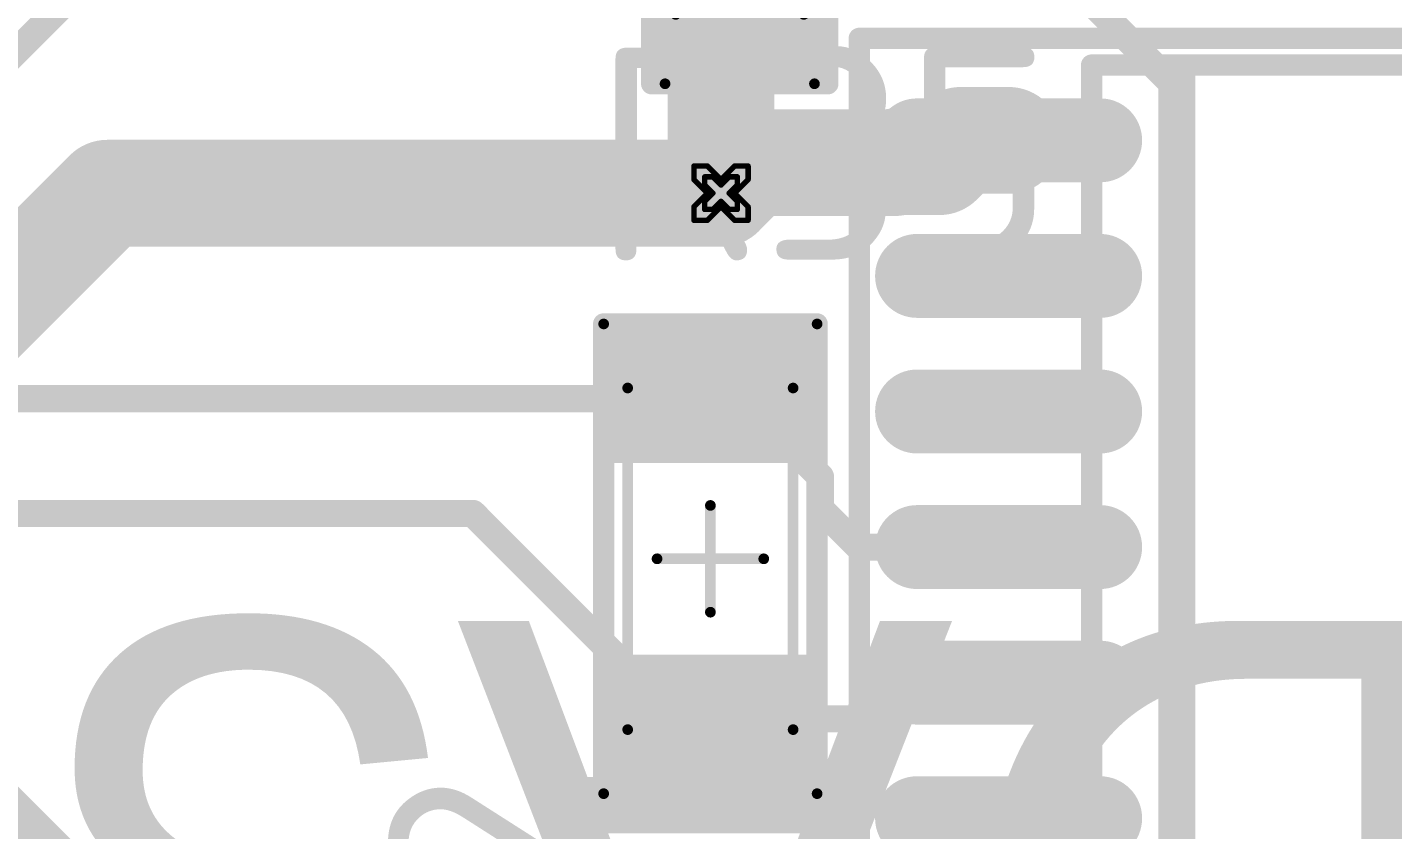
# Model space of a CAD drawing. Header units: millimetres. Extents: x 3219 to 51106, y -14166 to 2063.
# Drawn here: x 5532.23 to 5545.02, y 1770.65 to 1778.16 of the extents above; entities that cross this region are included whole.
import ezdxf

# ---------------------------------------------------------------- set-up
doc = ezdxf.new("R2010")
doc.units = ezdxf.units.MM
doc.layers.get('0').update_dxf_attribs({"lineweight": 53})
for name, color, linetype in [('Bottom Layer', 5, 'Continuous'), ('Bottom Solder', 6, 'Continuous'), ('Drill Drawing', 1, 'Continuous'), ('Mechanical 13', 56, 'Continuous'), ('Mechanical 15', 56, 'Continuous'), ('Top 3D Body', 76, 'Continuous'), ('Top Assembly', 56, 'Continuous'), ('Top Courtyard', 56, 'Continuous'), ('Top Layer', 1, 'Continuous'), ('Top Overlay', 2, 'Continuous'), ('Top Paste', 8, 'Continuous'), ('Top Solder', 216, 'Continuous')]:
    doc.layers.add(name, color=color, linetype=linetype)
doc.styles.add('Arial', font='arial.ttf', dxfattribs={"height": 3})
doc.styles.add('GOST type B', font='GOST_B.TTF', dxfattribs={"height": 3.5})

# ---------------------------------------------------------------- blocks, each defined once
blk = doc.blocks.new('1206_60')
at = {"layer": 'Top Layer'}
for points in [[(-2, -0.8), (-2, 0.8), (-1, 0.8), (-1, -0.8)], [(1, -0.8), (1, 0.8), (2, 0.8), (2, -0.8)]]:
    blk.add_hatch(color=1, dxfattribs=at).paths.add_polyline_path(points)
at = {"layer": 'Top Paste'}
for points in [[(-2, -0.8), (-2, 0.8), (-1, 0.8), (-1, -0.8)], [(1, -0.8), (1, 0.8), (2, 0.8), (2, -0.8)]]:
    blk.add_hatch(color=8, dxfattribs=at).paths.add_polyline_path(points)
at = {"layer": 'Top Solder'}
for points in [[(-2.102, -0.902), (-2.102, 0.902), (-0.898, 0.902), (-0.898, -0.902)], [(0.898, -0.902), (0.898, 0.902), (2.102, 0.902), (2.102, -0.902)]]:
    blk.add_hatch(color=216, dxfattribs=at).paths.add_polyline_path(points)
at = {"layer": 'Mechanical 13'}
for points in [[(-1.6, -0.775, 0.1, 0.1, 0), (-1.6, 0.775, 0.1, 0.1, 0)], [(1.6, 0.775, 0.1, 0.1, 0), (-1.6, 0.775, 0.1, 0.1, 0)], [(1.6, -0.775, 0.1, 0.1, 0), (1.6, 0.775, 0.1, 0.1, 0)], [(1.6, -0.775, 0.1, 0.1, 0), (-1.6, -0.775, 0.1, 0.1, 0)]]:
    blk.add_lwpolyline(points, format="xyseb", dxfattribs=at)
for points in [[(-1.625, 0.775, 0.05, 0.05, 1), (-1.575, 0.775, 0.05, 0.05, 1)], [(-1.625, 0.775, 0.05, 0.05, 1), (-1.575, 0.775, 0.05, 0.05, 1)], [(1.575, 0.775, 0.05, 0.05, 1), (1.625, 0.775, 0.05, 0.05, 1)], [(1.575, 0.775, 0.05, 0.05, 1), (1.625, 0.775, 0.05, 0.05, 1)], [(-1.625, -0.775, 0.05, 0.05, 1), (-1.575, -0.775, 0.05, 0.05, 1)], [(-1.625, -0.775, 0.05, 0.05, 1), (-1.575, -0.775, 0.05, 0.05, 1)], [(1.575, -0.775, 0.05, 0.05, 1), (1.625, -0.775, 0.05, 0.05, 1)], [(1.575, -0.775, 0.05, 0.05, 1), (1.625, -0.775, 0.05, 0.05, 1)]]:
    blk.add_lwpolyline(points, format="xyseb", close=True, dxfattribs=at)
at = {"layer": 'Mechanical 15'}
for points in [[(2.2, 1, 0.1, 0.1, 0), (-2.2, 1, 0.1, 0.1, 0)], [(-2.2, -1, 0.1, 0.1, 0), (-2.2, 1, 0.1, 0.1, 0)], [(2.2, -1, 0.1, 0.1, 0), (2.2, 1, 0.1, 0.1, 0)], [(0, -0.5, 0.1, 0.1, 0), (0, 0.5, 0.1, 0.1, 0)], [(-0.5, 0, 0.1, 0.1, 0), (0.5, 0, 0.1, 0.1, 0)], [(2.2, -1, 0.1, 0.1, 0), (-2.2, -1, 0.1, 0.1, 0)]]:
    blk.add_lwpolyline(points, format="xyseb", dxfattribs=at)
for points in [[(-2.225, 1, 0.05, 0.05, 1), (-2.175, 1, 0.05, 0.05, 1)], [(-2.225, 1, 0.05, 0.05, 1), (-2.175, 1, 0.05, 0.05, 1)], [(2.175, 1, 0.05, 0.05, 1), (2.225, 1, 0.05, 0.05, 1)], [(2.175, 1, 0.05, 0.05, 1), (2.225, 1, 0.05, 0.05, 1)], [(-0.025, 0.5, 0.05, 0.05, 1), (0.025, 0.5, 0.05, 0.05, 1)], [(-0.525, 0, 0.05, 0.05, 1), (-0.475, 0, 0.05, 0.05, 1)], [(0.475, 0, 0.05, 0.05, 1), (0.525, 0, 0.05, 0.05, 1)], [(-0.025, -0.5, 0.05, 0.05, 1), (0.025, -0.5, 0.05, 0.05, 1)], [(-2.225, -1, 0.05, 0.05, 1), (-2.175, -1, 0.05, 0.05, 1)], [(-2.225, -1, 0.05, 0.05, 1), (-2.175, -1, 0.05, 0.05, 1)], [(2.175, -1, 0.05, 0.05, 1), (2.225, -1, 0.05, 0.05, 1)], [(2.175, -1, 0.05, 0.05, 1), (2.225, -1, 0.05, 0.05, 1)]]:
    blk.add_lwpolyline(points, format="xyseb", close=True, dxfattribs=at)
at = {"layer": 'Top Overlay'}
for points in [[(-2.2, -1, 0.2, 0.2, 0), (-2.2, 1, 0.2, 0.2, 0)], [(2.2, 1, 0.2, 0.2, 0), (-2.2, 1, 0.2, 0.2, 0)], [(2.2, -1, 0.2, 0.2, 0), (2.2, 1, 0.2, 0.2, 0)], [(2.2, -1, 0.2, 0.2, 0), (-2.2, -1, 0.2, 0.2, 0)]]:
    blk.add_lwpolyline(points, format="xyseb", dxfattribs=at)
for points in [[(-2.25, 1, 0.1, 0.1, 1), (-2.15, 1, 0.1, 0.1, 1)], [(-2.25, 1, 0.1, 0.1, 1), (-2.15, 1, 0.1, 0.1, 1)], [(2.15, 1, 0.1, 0.1, 1), (2.25, 1, 0.1, 0.1, 1)], [(2.15, 1, 0.1, 0.1, 1), (2.25, 1, 0.1, 0.1, 1)], [(-2.25, -1, 0.1, 0.1, 1), (-2.15, -1, 0.1, 0.1, 1)], [(-2.25, -1, 0.1, 0.1, 1), (-2.15, -1, 0.1, 0.1, 1)], [(2.15, -1, 0.1, 0.1, 1), (2.25, -1, 0.1, 0.1, 1)], [(2.15, -1, 0.1, 0.1, 1), (2.25, -1, 0.1, 0.1, 1)]]:
    blk.add_lwpolyline(points, format="xyseb", close=True, dxfattribs=at)
blk = doc.blocks.new('16_SOIC_W_105')
at = {"layer": 'Top Layer'}
h = blk.add_hatch(color=1, dxfattribs=at)
edge = h.paths.add_edge_path()
edge.add_arc((8.198, -2.54), 0.291, 90, 270)
edge.add_line((8.198, -2.831), (9.914, -2.831))
edge.add_arc((9.914, -2.54), 0.291, 270, 450)
edge.add_line((9.914, -2.249), (8.198, -2.249))
h = blk.add_hatch(color=1, dxfattribs=at)
edge = h.paths.add_edge_path()
edge.add_arc((8.198, -3.81), 0.291, 90, 270)
edge.add_line((8.198, -4.101), (9.914, -4.101))
edge.add_arc((9.914, -3.81), 0.291, 270, 450)
edge.add_line((9.914, -3.519), (8.198, -3.519))
h = blk.add_hatch(color=1, dxfattribs=at)
edge = h.paths.add_edge_path()
edge.add_arc((8.198, -5.08), 0.291, 90, 270)
edge.add_line((8.198, -5.371), (9.914, -5.371))
edge.add_arc((9.914, -5.08), 0.291, 270, 450)
edge.add_line((9.914, -4.789), (8.198, -4.789))
h = blk.add_hatch(color=1, dxfattribs=at)
edge = h.paths.add_edge_path()
edge.add_arc((8.198, -6.35), 0.291, 90, 270)
edge.add_line((8.198, -6.641), (9.914, -6.641))
edge.add_arc((9.914, -6.35), 0.291, 270, 450)
edge.add_line((9.914, -6.059), (8.198, -6.059))
h = blk.add_hatch(color=1, dxfattribs=at)
edge = h.paths.add_edge_path()
edge.add_arc((8.198, -7.62), 0.291, 90, 270)
edge.add_line((8.198, -7.911), (9.914, -7.911))
edge.add_arc((9.914, -7.62), 0.291, 270, 450)
edge.add_line((9.914, -7.329), (8.198, -7.329))
h = blk.add_hatch(color=1, dxfattribs=at)
edge = h.paths.add_edge_path()
edge.add_arc((8.198, -8.89), 0.291, 90, 270)
edge.add_line((8.198, -9.181), (9.914, -9.181))
edge.add_arc((9.914, -8.89), 0.291, 270, 450)
edge.add_line((9.914, -8.599), (8.198, -8.599))
at = {"layer": 'Top Paste'}
h = blk.add_hatch(color=8, dxfattribs=at)
edge = h.paths.add_edge_path()
edge.add_arc((8.198, -2.54), 0.291, 90, 270)
edge.add_line((8.198, -2.831), (9.914, -2.831))
edge.add_arc((9.914, -2.54), 0.291, 270, 450)
edge.add_line((9.914, -2.249), (8.198, -2.249))
h = blk.add_hatch(color=8, dxfattribs=at)
edge = h.paths.add_edge_path()
edge.add_arc((8.198, -3.81), 0.291, 90, 270)
edge.add_line((8.198, -4.101), (9.914, -4.101))
edge.add_arc((9.914, -3.81), 0.291, 270, 450)
edge.add_line((9.914, -3.519), (8.198, -3.519))
h = blk.add_hatch(color=8, dxfattribs=at)
edge = h.paths.add_edge_path()
edge.add_arc((8.198, -5.08), 0.291, 90, 270)
edge.add_line((8.198, -5.371), (9.914, -5.371))
edge.add_arc((9.914, -5.08), 0.291, 270, 450)
edge.add_line((9.914, -4.789), (8.198, -4.789))
h = blk.add_hatch(color=8, dxfattribs=at)
edge = h.paths.add_edge_path()
edge.add_arc((8.198, -6.35), 0.291, 90, 270)
edge.add_line((8.198, -6.641), (9.914, -6.641))
edge.add_arc((9.914, -6.35), 0.291, 270, 450)
edge.add_line((9.914, -6.059), (8.198, -6.059))
h = blk.add_hatch(color=8, dxfattribs=at)
edge = h.paths.add_edge_path()
edge.add_arc((8.198, -7.62), 0.291, 90, 270)
edge.add_line((8.198, -7.911), (9.914, -7.911))
edge.add_arc((9.914, -7.62), 0.291, 270, 450)
edge.add_line((9.914, -7.329), (8.198, -7.329))
h = blk.add_hatch(color=8, dxfattribs=at)
edge = h.paths.add_edge_path()
edge.add_arc((8.198, -8.89), 0.291, 90, 270)
edge.add_line((8.198, -9.181), (9.914, -9.181))
edge.add_arc((9.914, -8.89), 0.291, 270, 450)
edge.add_line((9.914, -8.599), (8.198, -8.599))
at = {"layer": 'Top Solder'}
h = blk.add_hatch(color=216, dxfattribs=at)
edge = h.paths.add_edge_path()
edge.add_arc((8.198, -2.54), 0.393, 90, 270)
edge.add_line((8.198, -2.933), (9.914, -2.933))
edge.add_arc((9.914, -2.54), 0.393, 270, 450)
edge.add_line((9.914, -2.147), (8.198, -2.147))
h = blk.add_hatch(color=216, dxfattribs=at)
edge = h.paths.add_edge_path()
edge.add_arc((8.198, -3.81), 0.393, 90, 270)
edge.add_line((8.198, -4.203), (9.914, -4.203))
edge.add_arc((9.914, -3.81), 0.393, 270, 450)
edge.add_line((9.914, -3.417), (8.198, -3.417))
h = blk.add_hatch(color=216, dxfattribs=at)
edge = h.paths.add_edge_path()
edge.add_arc((8.198, -5.08), 0.393, 90, 270)
edge.add_line((8.198, -5.473), (9.914, -5.473))
edge.add_arc((9.914, -5.08), 0.393, 270, 450)
edge.add_line((9.914, -4.687), (8.198, -4.687))
h = blk.add_hatch(color=216, dxfattribs=at)
edge = h.paths.add_edge_path()
edge.add_arc((8.198, -6.35), 0.393, 90, 270)
edge.add_line((8.198, -6.743), (9.914, -6.743))
edge.add_arc((9.914, -6.35), 0.393, 270, 450)
edge.add_line((9.914, -5.957), (8.198, -5.957))
h = blk.add_hatch(color=216, dxfattribs=at)
edge = h.paths.add_edge_path()
edge.add_arc((8.198, -7.62), 0.393, 90, 270)
edge.add_line((8.198, -8.013), (9.914, -8.013))
edge.add_arc((9.914, -7.62), 0.393, 270, 450)
edge.add_line((9.914, -7.227), (8.198, -7.227))
h = blk.add_hatch(color=216, dxfattribs=at)
edge = h.paths.add_edge_path()
edge.add_arc((8.198, -8.89), 0.393, 90, 270)
edge.add_line((8.198, -9.283), (9.914, -9.283))
edge.add_arc((9.914, -8.89), 0.393, 270, 450)
edge.add_line((9.914, -8.497), (8.198, -8.497))
at = {"layer": 'Top 3D Body'}
for points in [[(8.278, 0.705, 0.2, 0.2, 0), (8.278, -9.595, 0.2, 0.2, 0)], [(8.278, -9.595, 0.2, 0.2, 0), (0.778, -9.595, 0.2, 0.2, 0)]]:
    blk.add_lwpolyline(points, format="xyseb", dxfattribs=at)
blk.add_lwpolyline([(8.228, -9.595, 0.1, 0.1, 1), (8.328, -9.595, 0.1, 0.1, 1)], format="xyseb", close=True, dxfattribs=at)
blk.add_lwpolyline([(8.228, -9.595, 0.1, 0.1, 1), (8.328, -9.595, 0.1, 0.1, 1)], format="xyseb", close=True, dxfattribs=at)
at = {"layer": 'Top Assembly'}
for points in [[(10.455, 0.955, 0.2, 0.2, 0), (10.455, -9.845, 0.2, 0.2, 0)], [(10.455, -9.845, 0.2, 0.2, 0), (-1.399, -9.845, 0.2, 0.2, 0)]]:
    blk.add_lwpolyline(points, format="xyseb", dxfattribs=at)
blk.add_lwpolyline([(10.405, -9.845, 0.1, 0.1, 1), (10.505, -9.845, 0.1, 0.1, 1)], format="xyseb", close=True, dxfattribs=at)
blk.add_lwpolyline([(10.405, -9.845, 0.1, 0.1, 1), (10.505, -9.845, 0.1, 0.1, 1)], format="xyseb", close=True, dxfattribs=at)
at = {"layer": 'Top Courtyard'}
for points in [[(10.455, 0.955, 0.2, 0.2, 0), (10.455, -9.845, 0.2, 0.2, 0)], [(10.455, -9.845, 0.2, 0.2, 0), (-1.399, -9.845, 0.2, 0.2, 0)]]:
    blk.add_lwpolyline(points, format="xyseb", dxfattribs=at)
blk.add_lwpolyline([(10.405, -9.845, 0.1, 0.1, 1), (10.505, -9.845, 0.1, 0.1, 1)], format="xyseb", close=True, dxfattribs=at)
blk.add_lwpolyline([(10.405, -9.845, 0.1, 0.1, 1), (10.505, -9.845, 0.1, 0.1, 1)], format="xyseb", close=True, dxfattribs=at)
at = {"layer": 'Top Overlay'}
for points in [[(7.407, -9.595, 0.2, 0.2, 0), (7.407, 0.705, 0.2, 0.2, 0)], [(7.407, -9.595, 0.2, 0.2, 0), (1.649, -9.595, 0.2, 0.2, 0)]]:
    blk.add_lwpolyline(points, format="xyseb", dxfattribs=at)
blk.add_lwpolyline([(7.357, -9.595, 0.1, 0.1, 1), (7.457, -9.595, 0.1, 0.1, 1)], format="xyseb", close=True, dxfattribs=at)
blk.add_lwpolyline([(7.357, -9.595, 0.1, 0.1, 1), (7.457, -9.595, 0.1, 0.1, 1)], format="xyseb", close=True, dxfattribs=at)
at = {"layer": 'Top Assembly', "style": 'Arial'}
blk.add_text('DA3', height=5, dxfattribs=at).set_placement((4.528, -4.389))
blk = doc.blocks.new('CAP__0805_118')
at = {"layer": 'Top Layer'}
for points in [[(-1.5, -0.625), (-1.5, 0.625), (-0.5, 0.625), (-0.5, -0.625)], [(0.5, -0.625), (0.5, 0.625), (1.5, 0.625), (1.5, -0.625)]]:
    blk.add_hatch(color=1, dxfattribs=at).paths.add_polyline_path(points)
at = {"layer": 'Top Paste'}
for points in [[(-1.5, -0.625), (-1.5, 0.625), (-0.5, 0.625), (-0.5, -0.625)], [(0.5, -0.625), (0.5, 0.625), (1.5, 0.625), (1.5, -0.625)]]:
    blk.add_hatch(color=8, dxfattribs=at).paths.add_polyline_path(points)
at = {"layer": 'Top Solder'}
for points in [[(-1.602, -0.727), (-1.602, 0.727), (-0.398, 0.727), (-0.398, -0.727)], [(0.398, -0.727), (0.398, 0.727), (1.602, 0.727), (1.602, -0.727)]]:
    blk.add_hatch(color=216, dxfattribs=at).paths.add_polyline_path(points)
at = {"layer": 'Mechanical 13'}
for points in [[(1.05, 0.6, 0.1, 0.1, 0), (-0.949, 0.6, 0.1, 0.1, 0)], [(-0.949, -0.6, 0.1, 0.1, 0), (-0.949, 0.6, 0.1, 0.1, 0)], [(1.05, -0.6, 0.1, 0.1, 0), (1.05, 0.6, 0.1, 0.1, 0)], [(1.05, -0.6, 0.1, 0.1, 0), (-0.949, -0.6, 0.1, 0.1, 0)]]:
    blk.add_lwpolyline(points, format="xyseb", dxfattribs=at)
for points in [[(-0.974, 0.6, 0.05, 0.05, 1), (-0.924, 0.6, 0.05, 0.05, 1)], [(-0.974, 0.6, 0.05, 0.05, 1), (-0.924, 0.6, 0.05, 0.05, 1)], [(1.025, 0.6, 0.05, 0.05, 1), (1.075, 0.6, 0.05, 0.05, 1)], [(1.025, 0.6, 0.05, 0.05, 1), (1.075, 0.6, 0.05, 0.05, 1)], [(-0.974, -0.6, 0.05, 0.05, 1), (-0.924, -0.6, 0.05, 0.05, 1)], [(-0.974, -0.6, 0.05, 0.05, 1), (-0.924, -0.6, 0.05, 0.05, 1)], [(1.025, -0.6, 0.05, 0.05, 1), (1.075, -0.6, 0.05, 0.05, 1)], [(1.025, -0.6, 0.05, 0.05, 1), (1.075, -0.6, 0.05, 0.05, 1)]]:
    blk.add_lwpolyline(points, format="xyseb", close=True, dxfattribs=at)
at = {"layer": 'Mechanical 15'}
for points in [[(-1.7, -0.7, 0.1, 0.1, 0), (-1.7, 0.7, 0.1, 0.1, 0)], [(1.7, 0.7, 0.1, 0.1, 0), (-1.7, 0.7, 0.1, 0.1, 0)], [(1.7, -0.7, 0.1, 0.1, 0), (1.7, 0.7, 0.1, 0.1, 0)], [(0, -0.5, 0.1, 0.1, 0), (0, 0.5, 0.1, 0.1, 0)], [(0.5, 0, 0.1, 0.1, 0), (-0.5, 0, 0.1, 0.1, 0)], [(1.7, -0.7, 0.1, 0.1, 0), (-1.7, -0.7, 0.1, 0.1, 0)]]:
    blk.add_lwpolyline(points, format="xyseb", dxfattribs=at)
for points in [[(-1.725, 0.7, 0.05, 0.05, 1), (-1.675, 0.7, 0.05, 0.05, 1)], [(-1.725, 0.7, 0.05, 0.05, 1), (-1.675, 0.7, 0.05, 0.05, 1)], [(1.675, 0.7, 0.05, 0.05, 1), (1.725, 0.7, 0.05, 0.05, 1)], [(1.675, 0.7, 0.05, 0.05, 1), (1.725, 0.7, 0.05, 0.05, 1)], [(-0.025, 0.5, 0.05, 0.05, 1), (0.025, 0.5, 0.05, 0.05, 1)], [(-0.525, 0, 0.05, 0.05, 1), (-0.475, 0, 0.05, 0.05, 1)], [(0.475, 0, 0.05, 0.05, 1), (0.525, 0, 0.05, 0.05, 1)], [(-0.025, -0.5, 0.05, 0.05, 1), (0.025, -0.5, 0.05, 0.05, 1)], [(-1.725, -0.7, 0.05, 0.05, 1), (-1.675, -0.7, 0.05, 0.05, 1)], [(-1.725, -0.7, 0.05, 0.05, 1), (-1.675, -0.7, 0.05, 0.05, 1)], [(1.675, -0.7, 0.05, 0.05, 1), (1.725, -0.7, 0.05, 0.05, 1)], [(1.675, -0.7, 0.05, 0.05, 1), (1.725, -0.7, 0.05, 0.05, 1)]]:
    blk.add_lwpolyline(points, format="xyseb", close=True, dxfattribs=at)
at = {"layer": 'Top Overlay'}
for points in [[(1.7, 0.825, 0.2, 0.2, 0), (-1.7, 0.825, 0.2, 0.2, 0)], [(-1.7, -0.825, 0.2, 0.2, 0), (-1.7, 0.825, 0.2, 0.2, 0)], [(1.7, -0.825, 0.2, 0.2, 0), (1.7, 0.825, 0.2, 0.2, 0)], [(1.7, -0.825, 0.2, 0.2, 0), (-1.7, -0.825, 0.2, 0.2, 0)]]:
    blk.add_lwpolyline(points, format="xyseb", dxfattribs=at)
for points in [[(-1.75, 0.825, 0.1, 0.1, 1), (-1.65, 0.825, 0.1, 0.1, 1)], [(-1.75, 0.825, 0.1, 0.1, 1), (-1.65, 0.825, 0.1, 0.1, 1)], [(1.65, 0.825, 0.1, 0.1, 1), (1.75, 0.825, 0.1, 0.1, 1)], [(1.65, 0.825, 0.1, 0.1, 1), (1.75, 0.825, 0.1, 0.1, 1)], [(-1.75, -0.825, 0.1, 0.1, 1), (-1.65, -0.825, 0.1, 0.1, 1)], [(-1.75, -0.825, 0.1, 0.1, 1), (-1.65, -0.825, 0.1, 0.1, 1)], [(1.65, -0.825, 0.1, 0.1, 1), (1.75, -0.825, 0.1, 0.1, 1)], [(1.65, -0.825, 0.1, 0.1, 1), (1.75, -0.825, 0.1, 0.1, 1)]]:
    blk.add_lwpolyline(points, format="xyseb", close=True, dxfattribs=at)

msp = doc.modelspace()

# ---------------------------------------------------------------- hatches: boundary and pattern name
at = {"layer": 'Bottom Layer'}
h = msp.add_hatch(color=5, dxfattribs=at)
edge = h.paths.add_edge_path()
edge.add_arc((5538.729, 1776.608), 0.4, 0, 360)
at = {"layer": 'Bottom Solder'}
h = msp.add_hatch(color=6, dxfattribs=at)
edge = h.paths.add_edge_path()
edge.add_arc((5538.729, 1776.608), 0.502, 0, 360)
at = {"layer": 'Top Layer'}
h = msp.add_hatch(color=1, dxfattribs=at)
edge = h.paths.add_edge_path()
edge.add_arc((5538.729, 1776.608), 0.4, 0, 360)
at = {"layer": 'Top Solder'}
h = msp.add_hatch(color=216, dxfattribs=at)
edge = h.paths.add_edge_path()
edge.add_arc((5538.729, 1776.608), 0.502, 0, 360)

# ---------------------------------------------------------------- linework, layer by layer
at = {"layer": 'Bottom Layer'}
for points in [[(5538.729, 1776.608, 1, 1, 0), (5538.729, 1788.108, 1, 1, 0)], [(5527.979, 1771.608, 1, 1, 0), (5532.979, 1776.608, 1, 1, 0)], [(5532.979, 1776.608, 1, 1, 0), (5538.729, 1776.608, 1, 1, 0)], [(5530.876, 1771.608, 1, 1, 0), (5536.876, 1765.608, 1, 1, 0)]]:
    msp.add_lwpolyline(points, format="xyseb", dxfattribs=at)
for points in [[(5532.729, 1776.608, 0.5, 0.5, 1), (5533.229, 1776.608, 0.5, 0.5, 1)], [(5532.729, 1776.608, 0.5, 0.5, 1), (5533.229, 1776.608, 0.5, 0.5, 1)], [(5538.479, 1776.608, 0.5, 0.5, 1), (5538.979, 1776.608, 0.5, 0.5, 1)], [(5538.479, 1776.608, 0.5, 0.5, 1), (5538.979, 1776.608, 0.5, 0.5, 1)]]:
    msp.add_lwpolyline(points, format="xyseb", close=True, dxfattribs=at)
at = {"layer": 'Drill Drawing'}
for points in [[(5538.475, 1776.735, 0.0508, 0.0508, 0), (5538.475, 1776.862, 0.0508, 0.0508, 0)], [(5538.475, 1776.862, 0.0508, 0.0508, 0), (5538.602, 1776.862, 0.0508, 0.0508, 0)], [(5538.602, 1776.862, 0.0508, 0.0508, 0), (5538.729, 1776.735, 0.0508, 0.0508, 0)], [(5538.729, 1776.735, 0.0508, 0.0508, 0), (5538.856, 1776.862, 0.0508, 0.0508, 0)], [(5538.856, 1776.862, 0.0508, 0.0508, 0), (5538.983, 1776.862, 0.0508, 0.0508, 0)], [(5538.983, 1776.735, 0.0508, 0.0508, 0), (5538.983, 1776.862, 0.0508, 0.0508, 0)], [(5538.475, 1776.735, 0.0508, 0.0508, 0), (5538.602, 1776.608, 0.0508, 0.0508, 0)], [(5538.576, 1776.684, 0.0508, 0.0508, 0), (5538.576, 1776.761, 0.0508, 0.0508, 0)], [(5538.576, 1776.761, 0.0508, 0.0508, 0), (5538.652, 1776.761, 0.0508, 0.0508, 0)], [(5538.652, 1776.761, 0.0508, 0.0508, 0), (5538.729, 1776.684, 0.0508, 0.0508, 0)], [(5538.729, 1776.684, 0.0508, 0.0508, 0), (5538.805, 1776.761, 0.0508, 0.0508, 0)], [(5538.805, 1776.761, 0.0508, 0.0508, 0), (5538.881, 1776.761, 0.0508, 0.0508, 0)], [(5538.856, 1776.608, 0.0508, 0.0508, 0), (5538.983, 1776.735, 0.0508, 0.0508, 0)], [(5538.881, 1776.684, 0.0508, 0.0508, 0), (5538.881, 1776.761, 0.0508, 0.0508, 0)], [(5538.475, 1776.481, 0.0508, 0.0508, 0), (5538.602, 1776.608, 0.0508, 0.0508, 0)], [(5538.576, 1776.684, 0.0508, 0.0508, 0), (5538.652, 1776.608, 0.0508, 0.0508, 0)], [(5538.576, 1776.532, 0.0508, 0.0508, 0), (5538.652, 1776.608, 0.0508, 0.0508, 0)], [(5538.805, 1776.608, 0.0508, 0.0508, 0), (5538.881, 1776.684, 0.0508, 0.0508, 0)], [(5538.805, 1776.608, 0.0508, 0.0508, 0), (5538.881, 1776.532, 0.0508, 0.0508, 0)], [(5538.856, 1776.608, 0.0508, 0.0508, 0), (5538.983, 1776.481, 0.0508, 0.0508, 0)], [(5538.475, 1776.354, 0.0508, 0.0508, 0), (5538.475, 1776.481, 0.0508, 0.0508, 0)], [(5538.576, 1776.456, 0.0508, 0.0508, 0), (5538.576, 1776.532, 0.0508, 0.0508, 0)], [(5538.576, 1776.456, 0.0508, 0.0508, 0), (5538.652, 1776.456, 0.0508, 0.0508, 0)], [(5538.602, 1776.354, 0.0508, 0.0508, 0), (5538.729, 1776.481, 0.0508, 0.0508, 0)], [(5538.652, 1776.456, 0.0508, 0.0508, 0), (5538.729, 1776.532, 0.0508, 0.0508, 0)], [(5538.729, 1776.532, 0.0508, 0.0508, 0), (5538.805, 1776.456, 0.0508, 0.0508, 0)], [(5538.729, 1776.481, 0.0508, 0.0508, 0), (5538.856, 1776.354, 0.0508, 0.0508, 0)], [(5538.805, 1776.456, 0.0508, 0.0508, 0), (5538.881, 1776.456, 0.0508, 0.0508, 0)], [(5538.881, 1776.456, 0.0508, 0.0508, 0), (5538.881, 1776.532, 0.0508, 0.0508, 0)], [(5538.983, 1776.354, 0.0508, 0.0508, 0), (5538.983, 1776.481, 0.0508, 0.0508, 0)], [(5538.475, 1776.354, 0.0508, 0.0508, 0), (5538.602, 1776.354, 0.0508, 0.0508, 0)], [(5538.856, 1776.354, 0.0508, 0.0508, 0), (5538.983, 1776.354, 0.0508, 0.0508, 0)]]:
    msp.add_lwpolyline(points, format="xyseb", dxfattribs=at)
for points in [[(5538.462, 1776.862, 0.0254, 0.0254, 1), (5538.487, 1776.862, 0.0254, 0.0254, 1)], [(5538.462, 1776.862, 0.0254, 0.0254, 1), (5538.487, 1776.862, 0.0254, 0.0254, 1)], [(5538.589, 1776.862, 0.0254, 0.0254, 1), (5538.614, 1776.862, 0.0254, 0.0254, 1)], [(5538.589, 1776.862, 0.0254, 0.0254, 1), (5538.614, 1776.862, 0.0254, 0.0254, 1)], [(5538.843, 1776.862, 0.0254, 0.0254, 1), (5538.868, 1776.862, 0.0254, 0.0254, 1)], [(5538.843, 1776.862, 0.0254, 0.0254, 1), (5538.868, 1776.862, 0.0254, 0.0254, 1)], [(5538.97, 1776.862, 0.0254, 0.0254, 1), (5538.995, 1776.862, 0.0254, 0.0254, 1)], [(5538.97, 1776.862, 0.0254, 0.0254, 1), (5538.995, 1776.862, 0.0254, 0.0254, 1)], [(5538.462, 1776.735, 0.0254, 0.0254, 1), (5538.487, 1776.735, 0.0254, 0.0254, 1)], [(5538.462, 1776.735, 0.0254, 0.0254, 1), (5538.487, 1776.735, 0.0254, 0.0254, 1)], [(5538.563, 1776.761, 0.0254, 0.0254, 1), (5538.589, 1776.761, 0.0254, 0.0254, 1)], [(5538.563, 1776.761, 0.0254, 0.0254, 1), (5538.589, 1776.761, 0.0254, 0.0254, 1)], [(5538.64, 1776.761, 0.0254, 0.0254, 1), (5538.665, 1776.761, 0.0254, 0.0254, 1)], [(5538.64, 1776.761, 0.0254, 0.0254, 1), (5538.665, 1776.761, 0.0254, 0.0254, 1)], [(5538.716, 1776.735, 0.0254, 0.0254, 1), (5538.741, 1776.735, 0.0254, 0.0254, 1)], [(5538.716, 1776.735, 0.0254, 0.0254, 1), (5538.741, 1776.735, 0.0254, 0.0254, 1)], [(5538.792, 1776.761, 0.0254, 0.0254, 1), (5538.817, 1776.761, 0.0254, 0.0254, 1)], [(5538.792, 1776.761, 0.0254, 0.0254, 1), (5538.817, 1776.761, 0.0254, 0.0254, 1)], [(5538.868, 1776.761, 0.0254, 0.0254, 1), (5538.894, 1776.761, 0.0254, 0.0254, 1)], [(5538.868, 1776.761, 0.0254, 0.0254, 1), (5538.894, 1776.761, 0.0254, 0.0254, 1)], [(5538.97, 1776.735, 0.0254, 0.0254, 1), (5538.995, 1776.735, 0.0254, 0.0254, 1)], [(5538.97, 1776.735, 0.0254, 0.0254, 1), (5538.995, 1776.735, 0.0254, 0.0254, 1)], [(5538.563, 1776.684, 0.0254, 0.0254, 1), (5538.589, 1776.684, 0.0254, 0.0254, 1)], [(5538.563, 1776.684, 0.0254, 0.0254, 1), (5538.589, 1776.684, 0.0254, 0.0254, 1)], [(5538.589, 1776.608, 0.0254, 0.0254, 1), (5538.614, 1776.608, 0.0254, 0.0254, 1)], [(5538.589, 1776.608, 0.0254, 0.0254, 1), (5538.614, 1776.608, 0.0254, 0.0254, 1)], [(5538.64, 1776.608, 0.0254, 0.0254, 1), (5538.665, 1776.608, 0.0254, 0.0254, 1)], [(5538.64, 1776.608, 0.0254, 0.0254, 1), (5538.665, 1776.608, 0.0254, 0.0254, 1)], [(5538.716, 1776.684, 0.0254, 0.0254, 1), (5538.741, 1776.684, 0.0254, 0.0254, 1)], [(5538.716, 1776.684, 0.0254, 0.0254, 1), (5538.741, 1776.684, 0.0254, 0.0254, 1)], [(5538.792, 1776.608, 0.0254, 0.0254, 1), (5538.817, 1776.608, 0.0254, 0.0254, 1)], [(5538.792, 1776.608, 0.0254, 0.0254, 1), (5538.817, 1776.608, 0.0254, 0.0254, 1)], [(5538.843, 1776.608, 0.0254, 0.0254, 1), (5538.868, 1776.608, 0.0254, 0.0254, 1)], [(5538.843, 1776.608, 0.0254, 0.0254, 1), (5538.868, 1776.608, 0.0254, 0.0254, 1)], [(5538.868, 1776.684, 0.0254, 0.0254, 1), (5538.894, 1776.684, 0.0254, 0.0254, 1)], [(5538.868, 1776.684, 0.0254, 0.0254, 1), (5538.894, 1776.684, 0.0254, 0.0254, 1)], [(5538.462, 1776.481, 0.0254, 0.0254, 1), (5538.487, 1776.481, 0.0254, 0.0254, 1)], [(5538.462, 1776.481, 0.0254, 0.0254, 1), (5538.487, 1776.481, 0.0254, 0.0254, 1)], [(5538.563, 1776.532, 0.0254, 0.0254, 1), (5538.589, 1776.532, 0.0254, 0.0254, 1)], [(5538.563, 1776.532, 0.0254, 0.0254, 1), (5538.589, 1776.532, 0.0254, 0.0254, 1)], [(5538.563, 1776.456, 0.0254, 0.0254, 1), (5538.589, 1776.456, 0.0254, 0.0254, 1)], [(5538.563, 1776.456, 0.0254, 0.0254, 1), (5538.589, 1776.456, 0.0254, 0.0254, 1)], [(5538.64, 1776.456, 0.0254, 0.0254, 1), (5538.665, 1776.456, 0.0254, 0.0254, 1)], [(5538.64, 1776.456, 0.0254, 0.0254, 1), (5538.665, 1776.456, 0.0254, 0.0254, 1)], [(5538.716, 1776.532, 0.0254, 0.0254, 1), (5538.741, 1776.532, 0.0254, 0.0254, 1)], [(5538.716, 1776.532, 0.0254, 0.0254, 1), (5538.741, 1776.532, 0.0254, 0.0254, 1)], [(5538.716, 1776.481, 0.0254, 0.0254, 1), (5538.741, 1776.481, 0.0254, 0.0254, 1)], [(5538.716, 1776.481, 0.0254, 0.0254, 1), (5538.741, 1776.481, 0.0254, 0.0254, 1)], [(5538.792, 1776.456, 0.0254, 0.0254, 1), (5538.817, 1776.456, 0.0254, 0.0254, 1)], [(5538.792, 1776.456, 0.0254, 0.0254, 1), (5538.817, 1776.456, 0.0254, 0.0254, 1)], [(5538.868, 1776.532, 0.0254, 0.0254, 1), (5538.894, 1776.532, 0.0254, 0.0254, 1)], [(5538.868, 1776.532, 0.0254, 0.0254, 1), (5538.894, 1776.532, 0.0254, 0.0254, 1)], [(5538.868, 1776.456, 0.0254, 0.0254, 1), (5538.894, 1776.456, 0.0254, 0.0254, 1)], [(5538.868, 1776.456, 0.0254, 0.0254, 1), (5538.894, 1776.456, 0.0254, 0.0254, 1)], [(5538.97, 1776.481, 0.0254, 0.0254, 1), (5538.995, 1776.481, 0.0254, 0.0254, 1)], [(5538.97, 1776.481, 0.0254, 0.0254, 1), (5538.995, 1776.481, 0.0254, 0.0254, 1)], [(5538.462, 1776.354, 0.0254, 0.0254, 1), (5538.487, 1776.354, 0.0254, 0.0254, 1)], [(5538.462, 1776.354, 0.0254, 0.0254, 1), (5538.487, 1776.354, 0.0254, 0.0254, 1)], [(5538.589, 1776.354, 0.0254, 0.0254, 1), (5538.614, 1776.354, 0.0254, 0.0254, 1)], [(5538.589, 1776.354, 0.0254, 0.0254, 1), (5538.614, 1776.354, 0.0254, 0.0254, 1)], [(5538.843, 1776.354, 0.0254, 0.0254, 1), (5538.868, 1776.354, 0.0254, 0.0254, 1)], [(5538.843, 1776.354, 0.0254, 0.0254, 1), (5538.868, 1776.354, 0.0254, 0.0254, 1)], [(5538.97, 1776.354, 0.0254, 0.0254, 1), (5538.995, 1776.354, 0.0254, 0.0254, 1)], [(5538.97, 1776.354, 0.0254, 0.0254, 1), (5538.995, 1776.354, 0.0254, 0.0254, 1)]]:
    msp.add_lwpolyline(points, format="xyseb", close=True, dxfattribs=at)
at = {"layer": 'Top Layer'}
for points in [[(5529.691, 1775.502, 0.254, 0.254, 0), (5536.197, 1782.008, 0.254, 0.254, 0)], [(5542.15, 1778.443, 0.254, 0.254, 0), (5542.952, 1777.64, 0.254, 0.254, 0)], [(5542.952, 1768.885, 0.254, 0.254, 0), (5542.952, 1777.64, 0.254, 0.254, 0)], [(5540.774, 1776.903, 1, 1, 0), (5540.974, 1777.103, 1, 1, 0)], [(5540.974, 1777.103, 1, 1, 0), (5541.423, 1777.103, 1, 1, 0)], [(5538.729, 1776.608, 1, 1, 0), (5539.015, 1776.894, 1, 1, 0)], [(5539.015, 1776.894, 1, 1, 0), (5540.356, 1776.894, 1, 1, 0)], [(5540.356, 1776.894, 1, 1, 0), (5540.365, 1776.903, 1, 1, 0)], [(5540.365, 1776.903, 1, 1, 0), (5540.774, 1776.903, 1, 1, 0)], [(5522.495, 1774.683, 0.254, 0.254, 0), (5538.929, 1774.683, 0.254, 0.254, 0)], [(5538.929, 1774.683, 0.254, 0.254, 0), (5539.661, 1773.951, 0.254, 0.254, 0)], [(5539.661, 1773.651, 0.254, 0.254, 0), (5539.661, 1773.951, 0.254, 0.254, 0)], [(5526.479, 1773.608, 0.254, 0.254, 0), (5536.404, 1773.608, 0.254, 0.254, 0)], [(5536.404, 1773.608, 0.254, 0.254, 0), (5538.329, 1771.683, 0.254, 0.254, 0)], [(5539.661, 1773.651, 0.254, 0.254, 0), (5540.019, 1773.293, 0.254, 0.254, 0)], [(5540.019, 1773.293, 0.254, 0.254, 0), (5541.423, 1773.293, 0.254, 0.254, 0)], [(5540.136, 1771.683, 0.254, 0.254, 0), (5540.476, 1772.023, 0.254, 0.254, 0)], [(5540.476, 1772.023, 0.254, 0.254, 0), (5541.423, 1772.023, 0.254, 0.254, 0)], [(5538.329, 1771.683, 0.254, 0.254, 0), (5538.629, 1771.683, 0.254, 0.254, 0)], [(5538.629, 1771.683, 0.254, 0.254, 0), (5540.136, 1771.683, 0.254, 0.254, 0)]]:
    msp.add_lwpolyline(points, format="xyseb", dxfattribs=at)
for points in [[(5542.889, 1777.64, 0.127, 0.127, 1), (5543.016, 1777.64, 0.127, 0.127, 1)], [(5542.889, 1777.64, 0.127, 0.127, 1), (5543.016, 1777.64, 0.127, 0.127, 1)], [(5540.724, 1777.103, 0.5, 0.5, 1), (5541.224, 1777.103, 0.5, 0.5, 1)], [(5540.724, 1777.103, 0.5, 0.5, 1), (5541.224, 1777.103, 0.5, 0.5, 1)], [(5541.173, 1777.103, 0.5, 0.5, 1), (5541.673, 1777.103, 0.5, 0.5, 1)], [(5538.765, 1776.894, 0.5, 0.5, 1), (5539.265, 1776.894, 0.5, 0.5, 1)], [(5538.765, 1776.894, 0.5, 0.5, 1), (5539.265, 1776.894, 0.5, 0.5, 1)], [(5540.106, 1776.894, 0.5, 0.5, 1), (5540.606, 1776.894, 0.5, 0.5, 1)], [(5540.106, 1776.894, 0.5, 0.5, 1), (5540.606, 1776.894, 0.5, 0.5, 1)], [(5540.115, 1776.903, 0.5, 0.5, 1), (5540.615, 1776.903, 0.5, 0.5, 1)], [(5540.115, 1776.903, 0.5, 0.5, 1), (5540.615, 1776.903, 0.5, 0.5, 1)], [(5540.524, 1776.903, 0.5, 0.5, 1), (5541.024, 1776.903, 0.5, 0.5, 1)], [(5540.524, 1776.903, 0.5, 0.5, 1), (5541.024, 1776.903, 0.5, 0.5, 1)], [(5538.479, 1776.608, 0.5, 0.5, 1), (5538.979, 1776.608, 0.5, 0.5, 1)], [(5538.865, 1774.683, 0.127, 0.127, 1), (5538.992, 1774.683, 0.127, 0.127, 1)], [(5538.865, 1774.683, 0.127, 0.127, 1), (5538.992, 1774.683, 0.127, 0.127, 1)], [(5539.597, 1773.951, 0.127, 0.127, 1), (5539.724, 1773.951, 0.127, 0.127, 1)], [(5539.597, 1773.951, 0.127, 0.127, 1), (5539.724, 1773.951, 0.127, 0.127, 1)], [(5536.34, 1773.608, 0.127, 0.127, 1), (5536.467, 1773.608, 0.127, 0.127, 1)], [(5536.34, 1773.608, 0.127, 0.127, 1), (5536.467, 1773.608, 0.127, 0.127, 1)], [(5539.597, 1773.651, 0.127, 0.127, 1), (5539.724, 1773.651, 0.127, 0.127, 1)], [(5539.597, 1773.651, 0.127, 0.127, 1), (5539.724, 1773.651, 0.127, 0.127, 1)], [(5539.955, 1773.293, 0.127, 0.127, 1), (5540.082, 1773.293, 0.127, 0.127, 1)], [(5539.955, 1773.293, 0.127, 0.127, 1), (5540.082, 1773.293, 0.127, 0.127, 1)], [(5541.359, 1773.293, 0.127, 0.127, 1), (5541.486, 1773.293, 0.127, 0.127, 1)], [(5540.412, 1772.023, 0.127, 0.127, 1), (5540.539, 1772.023, 0.127, 0.127, 1)], [(5540.412, 1772.023, 0.127, 0.127, 1), (5540.539, 1772.023, 0.127, 0.127, 1)], [(5541.359, 1772.023, 0.127, 0.127, 1), (5541.486, 1772.023, 0.127, 0.127, 1)], [(5538.265, 1771.683, 0.127, 0.127, 1), (5538.392, 1771.683, 0.127, 0.127, 1)], [(5538.265, 1771.683, 0.127, 0.127, 1), (5538.392, 1771.683, 0.127, 0.127, 1)], [(5538.565, 1771.683, 0.127, 0.127, 1), (5538.692, 1771.683, 0.127, 0.127, 1)], [(5538.565, 1771.683, 0.127, 0.127, 1), (5538.692, 1771.683, 0.127, 0.127, 1)], [(5540.072, 1771.683, 0.127, 0.127, 1), (5540.199, 1771.683, 0.127, 0.127, 1)], [(5540.072, 1771.683, 0.127, 0.127, 1), (5540.199, 1771.683, 0.127, 0.127, 1)]]:
    msp.add_lwpolyline(points, format="xyseb", close=True, dxfattribs=at)

# ---------------------------------------------------------------- block references
for name, p, rotation in [('CAP__0805_118', (5538.904, 1779.333), 270), ('16_SOIC_W_105', (5550.479, 1768.213), 180), ('1206_60', (5538.629, 1773.183), 270)]:
    msp.add_blockref(name, p, dxfattribs=dict(rotation=rotation))

# ---------------------------------------------------------------- texts
at = {"layer": 'Top Overlay', "style": 'GOST type B'}
msp.add_text('R35', height=2, dxfattribs=at).set_placement((5537.535, 1775.979))
msp.add_text('C12', height=2, rotation=90, dxfattribs=at).set_placement((5537.608, 1767.548))

doc.saveas('drawing.dxf')
